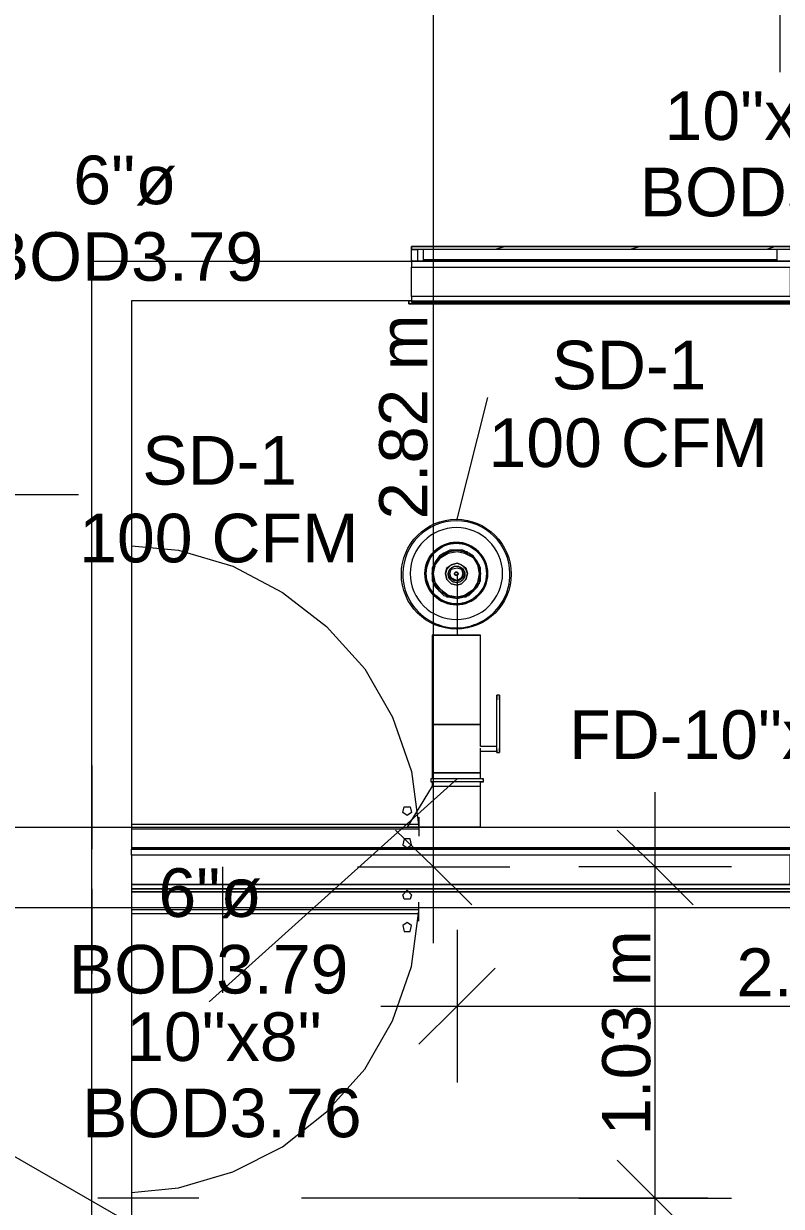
# Model space of a CAD drawing. Header units: metres. Extents: x -2 to 237, y -8 to 52.
# Drawn here: x 51.994 to 54.36, y 41.363 to 45.058 of the extents above; entities that cross this region are included whole.
import ezdxf

# ---------------------------------------------------------------- set-up
doc = ezdxf.new("R2010")
doc.units = ezdxf.units.M
doc.layers.add('HVAC - Ductos', color=5, linetype='Continuous', lineweight=0)
doc.layers.add('PDF_Text', color=7, linetype='Continuous', lineweight=0)
doc.layers.add('PDF_Geometry', color=7, linetype='Continuous', lineweight=0, true_color=0xaaaaaa)
doc.styles.add('PDF Helvetica', font='')
doc.styles.get('PDF Helvetica').set_extended_font_data('Helvetica')

msp = doc.modelspace()

# ---------------------------------------------------------------- linework, layer by layer
at = {"layer": 'HVAC - Ductos', "lineweight": 0}
for points in [[(53.2745, 42.1853), (53.2745, 45.2367), (53.2745, 46.2263)], [(54.3558, 45.2367), (54.3558, 44.9068)], [(53.3478, 43.5094), (53.444, 43.8897)], [(51.6389, 43.5873), (52.1658, 43.5873)], [(53.2745, 43.3628), (53.2745, 43.3674), (53.2791, 43.372), (53.2929, 43.3902), (53.3158, 43.404)], [(53.3158, 43.4086), (53.3204, 43.4086), (53.3478, 43.4132), (53.3707, 43.4086), (53.3753, 43.4086), (53.3799, 43.4086)], [(53.3753, 43.404), (53.3982, 43.3902), (53.412, 43.372), (53.4166, 43.3674), (53.4166, 43.3628), (53.4212, 43.3399), (53.4166, 43.3124), (53.4166, 43.3078), (53.412, 43.3078), (53.3982, 43.2849), (53.3753, 43.2712)], [(53.2791, 43.3124), (53.2699, 43.3399), (53.2791, 43.3628)], [(53.3204, 43.2666), (53.3158, 43.2666), (53.3158, 43.2712), (53.2929, 43.2849), (53.2791, 43.3078), (53.2745, 43.3078), (53.2745, 43.3124)], [(53.3478, 43.3399), (53.3478, 43.3307), (53.3478, 43.317), (53.3478, 43.294), (53.3478, 43.2574), (53.3478, 43.2116), (53.3478, 43.1475)], [(53.3478, 43.3399), (53.3478, 43.3399)], [(53.3707, 43.2712), (53.3478, 43.2666), (53.3204, 43.2712)], [(53.3799, 43.2712), (53.3753, 43.2666), (53.3707, 43.2666)], [(53.2699, 43.1475), (53.2699, 43.1475)], [(53.2699, 43.1475), (53.2699, 42.868), (53.2745, 42.868), (53.2791, 42.868), (53.2929, 42.868), (53.3066, 42.868), (53.325, 42.868), (53.3478, 42.868), (53.3661, 42.868), (53.3845, 42.868), (53.3982, 42.868), (53.412, 42.868), (53.4212, 42.868), (53.412, 42.868), (53.3982, 42.868), (53.3845, 42.868), (53.3661, 42.868), (53.3478, 42.868), (53.325, 42.868), (53.3066, 42.868), (53.2929, 42.868), (53.2791, 42.868), (53.2745, 42.868), (53.2699, 42.868), (53.2699, 42.7168), (53.2745, 42.7168), (53.2791, 42.7168), (53.2929, 42.7168), (53.3066, 42.7168), (53.325, 42.7168), (53.3478, 42.7168), (53.3661, 42.7168), (53.3845, 42.7168), (53.3982, 42.7168), (53.412, 42.7168), (53.4212, 42.7168), (53.4212, 42.7855), (53.4716, 42.7855), (53.4716, 42.7901), (53.4716, 42.7947)], [(53.4212, 43.1475), (53.4212, 43.1475)], [(53.4716, 42.7992), (53.4212, 42.7992), (53.4212, 42.868), (53.4212, 43.1475)], [(53.4716, 42.9596), (53.4716, 42.9596)], [(53.4807, 42.9596), (53.4716, 42.9596)], [(53.4716, 42.7901), (53.4716, 42.7855), (53.4716, 42.7809), (53.4716, 42.7855), (53.4716, 42.7901), (53.4716, 42.7947), (53.4716, 42.9459), (53.4716, 42.9505), (53.4716, 42.955), (53.4716, 42.9596), (53.4716, 42.955), (53.4716, 42.9505), (53.4716, 42.9459)], [(53.4807, 42.9596), (53.4807, 42.9596)], [(53.4807, 42.9459), (53.4807, 42.9505), (53.4807, 42.955), (53.4807, 42.9596), (53.4807, 42.955), (53.4807, 42.9505), (53.4807, 42.9459), (53.4807, 42.7947), (53.4807, 42.7901), (53.4807, 42.7855), (53.4807, 42.7809), (53.4807, 42.7855), (53.4807, 42.7901), (53.4807, 42.7947)], [(53.4212, 42.7992), (53.4212, 42.7992)], [(53.4212, 42.7992), (53.4212, 42.7992)], [(53.4212, 42.7855), (53.4212, 42.7901), (53.4212, 42.7947)], [(53.4212, 42.7855), (53.4212, 42.7855)], [(53.4212, 42.7855), (53.4212, 42.7855)], [(53.4212, 42.7855), (53.4212, 42.7855)], [(53.4716, 42.7855), (53.4716, 42.7855)], [(53.4716, 42.7809), (53.4716, 42.7809)], [(53.4716, 42.7809), (53.4807, 42.7809)], [(53.4807, 42.7809), (53.4807, 42.7809)], [(53.4212, 42.6984), (53.4212, 42.7168), (53.412, 42.7168), (53.3982, 42.7168), (53.3845, 42.7168), (53.3661, 42.7168), (53.3478, 42.7168), (53.325, 42.7168), (53.3066, 42.7168), (53.2929, 42.7168), (53.2791, 42.7168), (53.2745, 42.7168), (53.2699, 42.7168), (53.2699, 42.6984)], [(53.3478, 42.6984), (52.5735, 42.0021)], [(53.4258, 42.6984), (53.4303, 42.6984), (53.4258, 42.6984), (53.4166, 42.6984), (53.4028, 42.6984), (53.3891, 42.6984), (53.3661, 42.6984), (53.3478, 42.6984), (53.325, 42.6984), (53.3066, 42.6984), (53.2883, 42.6984), (53.2745, 42.6984), (53.2653, 42.6984), (53.2653, 42.6893), (53.2699, 42.6893)], [(53.2653, 42.6984), (53.2653, 42.6984)], [(53.2791, 42.6893), (53.2745, 42.6893), (53.2699, 42.6893), (53.2699, 42.6756), (53.2745, 42.6756), (53.2791, 42.6756), (53.2929, 42.6756), (53.3066, 42.6756), (53.325, 42.6756), (53.3478, 42.6756), (53.3661, 42.6756), (53.3845, 42.6756), (53.3982, 42.6756), (53.412, 42.6756), (53.4212, 42.6756), (53.4212, 42.6893), (53.4258, 42.6893), (53.4303, 42.6893), (53.4258, 42.6893), (53.4166, 42.6893), (53.4028, 42.6893), (53.3891, 42.6893), (53.3661, 42.6893), (53.3478, 42.6893), (53.325, 42.6893), (53.3066, 42.6893), (53.2883, 42.6893), (53.2745, 42.6893), (53.2653, 42.6893)], [(53.2929, 42.6893), (53.2883, 42.6893)], [(53.3891, 42.6893), (53.3845, 42.6893), (53.3661, 42.6893), (53.3478, 42.6893), (53.325, 42.6893), (53.3066, 42.6893)], [(53.4028, 42.6893), (53.3982, 42.6893)], [(53.4166, 42.6893), (53.412, 42.6893)], [(53.4212, 42.6893), (53.4212, 42.6893)], [(53.4303, 42.6893), (53.4303, 42.6984)], [(53.2699, 42.6756), (53.1921, 42.5473), (53.2013, 42.5473), (53.215, 42.5473), (53.2425, 42.5473), (53.2699, 42.5473), (53.3478, 42.5473), (53.3753, 42.5473), (53.3982, 42.5473), (53.4166, 42.5473), (53.4212, 42.5473), (53.4212, 42.6756)], [(53.3158, 42.6756), (53.3204, 42.6756)], [(53.3707, 42.6756), (53.3753, 42.6756)], [(53.9664, 41.1498), (53.9664, 42.6572)], [(53.1555, 42.5381), (53.2745, 42.4235), (53.3936, 42.3044)], [(53.4212, 42.5473), (53.4166, 42.5473), (53.3982, 42.5473), (53.3753, 42.5473), (53.3478, 42.5473), (53.2699, 42.5473), (53.2425, 42.5473), (53.215, 42.5473), (53.2013, 42.5473), (53.1921, 42.5473)], [(53.8472, 42.5381), (53.9664, 42.4235), (54.0855, 42.3044)], [(52.6148, 42.4235), (52.6148, 42.0295)], [(53.0363, 42.4235), (53.2745, 42.4235), (53.5128, 42.4235)], [(54.2046, 42.4235), (53.9664, 42.4235), (53.7281, 42.4235)], [(53.3478, 42.2266), (53.3478, 41.9883), (53.3478, 41.75)], [(53.467, 42.1074), (53.3478, 41.9883), (53.2287, 41.8692)], [(52.5735, 42.0021), (52.5735, 42.0021)], [(53.1096, 41.9883), (55.7303, 41.9883), (58.6855, 41.9883)], [(53.8472, 41.5072), (53.9664, 41.3881), (54.0855, 41.269)], [(53.7281, 41.3881), (53.9664, 41.3881), (54.2046, 41.3881)]]:
    msp.add_lwpolyline(points, dxfattribs=at)
for points in [[(53.5128, 43.3399, 0.985981), (53.1783, 43.3399, 1.013803)], [(53.4899, 43.3399, 0.994314), (53.2013, 43.3399, 0.994777)], [(53.444, 43.3399, 0.990086), (53.2471, 43.3399, 0.990761)]]:
    msp.add_lwpolyline(points, format="xyb", close=True, dxfattribs=at)
for points in [[(53.2699, 43.3399), (53.2699, 43.317), (53.2791, 43.2986), (53.2929, 43.2849), (53.3066, 43.2712), (53.325, 43.2666), (53.3478, 43.262), (53.3661, 43.2666), (53.3845, 43.2712), (53.3982, 43.2849), (53.412, 43.2986), (53.4212, 43.317), (53.4212, 43.3399), (53.4212, 43.3582), (53.412, 43.3765), (53.3982, 43.3948), (53.3845, 43.404), (53.3661, 43.4132), (53.3478, 43.4132), (53.325, 43.4132), (53.3066, 43.404), (53.2929, 43.3948), (53.2791, 43.3765), (53.2699, 43.3582), (53.2699, 43.3399), (53.2745, 43.3582), (53.2837, 43.3765), (53.2929, 43.3902), (53.3112, 43.404), (53.325, 43.4086), (53.3478, 43.4132), (53.3661, 43.4086), (53.3845, 43.404), (53.3982, 43.3902), (53.4074, 43.3765), (53.4166, 43.3582), (53.4212, 43.3399), (53.4166, 43.3216), (53.4074, 43.3032), (53.3982, 43.2849), (53.3845, 43.2758), (53.3661, 43.2666), (53.3478, 43.2666), (53.325, 43.2666), (53.3112, 43.2758), (53.2929, 43.2849), (53.2837, 43.3032), (53.2745, 43.3216)], [(53.2745, 43.3399), (53.2791, 43.3674), (53.2975, 43.3902), (53.3204, 43.404), (53.3478, 43.4086), (53.3707, 43.404), (53.3982, 43.3902), (53.412, 43.3674), (53.4166, 43.3399), (53.412, 43.3124), (53.3982, 43.2895), (53.3707, 43.2712), (53.3478, 43.2666), (53.3204, 43.2712), (53.2975, 43.2895), (53.2791, 43.3124)], [(53.3799, 43.3399), (53.3753, 43.3536), (53.3616, 43.3674), (53.3478, 43.372), (53.3295, 43.3674), (53.3158, 43.3536), (53.3112, 43.3399), (53.3158, 43.3582), (53.3295, 43.3674), (53.3478, 43.372), (53.3616, 43.3674), (53.3753, 43.3582)], [(53.3204, 43.3399), (53.325, 43.3536), (53.3387, 43.3628), (53.3524, 43.3628), (53.3661, 43.3536), (53.3707, 43.3399), (53.3661, 43.3262), (53.3524, 43.317), (53.3387, 43.317), (53.325, 43.3262)], [(53.325, 43.3399), (53.3295, 43.3536), (53.3478, 43.3582), (53.3616, 43.3536), (53.3661, 43.3399), (53.3616, 43.3262), (53.3478, 43.317), (53.3295, 43.3262)], [(53.3524, 43.3399), (53.3478, 43.3445), (53.3433, 43.3445), (53.3387, 43.3399), (53.3433, 43.3445), (53.3478, 43.3445)], [(53.3112, 43.3399), (53.3158, 43.3216), (53.3295, 43.3078), (53.3478, 43.3032), (53.3616, 43.3078), (53.3753, 43.3216), (53.3799, 43.3399), (53.3753, 43.3216), (53.3616, 43.3078), (53.3478, 43.3032), (53.3295, 43.3078), (53.3158, 43.3216)], [(53.3387, 43.3399), (53.3433, 43.3353), (53.3478, 43.3353), (53.3524, 43.3399), (53.3478, 43.3353), (53.3433, 43.3353)], [(53.4212, 43.1475), (53.4166, 43.1475), (53.3982, 43.1475), (53.3753, 43.1475), (53.3478, 43.1475), (53.3158, 43.1475), (53.2929, 43.1475), (53.2745, 43.1475), (53.2699, 43.1475), (53.2745, 43.1475), (53.2929, 43.1475), (53.3158, 43.1475), (53.3478, 43.1475), (53.3753, 43.1475), (53.3982, 43.1475), (53.4166, 43.1475)], [(53.2699, 43.1475), (53.2745, 43.1475), (53.2929, 43.1475), (53.3158, 43.1475), (53.3478, 43.1475), (53.3753, 43.1475), (53.3982, 43.1475), (53.4166, 43.1475), (53.4212, 43.1475), (53.4166, 43.1475), (53.3982, 43.1475), (53.3753, 43.1475), (53.3478, 43.1475), (53.3158, 43.1475), (53.2929, 43.1475), (53.2745, 43.1475)], [(53.2699, 43.1475), (53.2745, 43.1475), (53.2791, 43.1475), (53.2929, 43.1475), (53.3066, 43.1475), (53.325, 43.1475), (53.3478, 43.1475), (53.3661, 43.1475), (53.3845, 43.1475), (53.3982, 43.1475), (53.412, 43.1475), (53.4212, 43.1475), (53.412, 43.1475), (53.3982, 43.1475), (53.3845, 43.1475), (53.3661, 43.1475), (53.3478, 43.1475), (53.325, 43.1475), (53.3066, 43.1475), (53.2929, 43.1475), (53.2791, 43.1475), (53.2745, 43.1475)], [(54.4062, 42.2952), (51.1853, 42.2952), (51.1853, 42.5473), (54.4062, 42.5473)], [(51.6343, 41.7088), (53.9389, 40.3801), (53.2516, 39.1889), (50.9471, 40.5222)]]:
    msp.add_lwpolyline(points, close=True, dxfattribs=at)
for centre, radius in [((53.3452, 43.3379), 0.1715), ((53.3436, 43.3399), 0.0965), ((53.3445, 43.3399), 0.0949), ((53.3466, 43.3399), 0.0949), ((53.3461, 43.3372), 0.0259)]:
    msp.add_circle(centre, radius, dxfattribs=at)
at = {"layer": 'PDF_Geometry', "lineweight": 0}
for points in [[(52.207, 40.6413), (52.207, 44.3158), (52.3308, 44.3158), (53.2058, 44.3158), (53.2058, 44.3524), (53.2241, 44.3524), (53.2241, 44.3158)], [(54.3879, 44.3616), (54.3879, 44.3524), (53.2058, 44.3524), (53.2058, 44.3616), (54.3879, 44.3616), (53.2058, 44.3616), (53.2058, 44.3524)], [(54.3649, 44.3524), (54.3467, 44.3524), (54.3467, 44.3158), (53.2425, 44.3158), (53.2425, 44.3524), (53.2241, 44.3524), (53.2241, 44.3158), (53.2058, 44.3158), (53.2058, 44.2974), (54.3879, 44.2974), (54.3879, 44.2058), (53.2058, 44.2058), (53.2058, 44.1921), (54.3879, 44.1921)], [(54.3467, 44.3524), (53.2425, 44.3524)], [(53.499, 44.3616), (53.467, 44.3524)], [(53.9205, 44.3616), (53.8885, 44.3524)], [(54.3421, 44.3616), (54.3145, 44.3524)], [(54.3879, 44.3158), (53.2058, 44.3158), (53.2058, 44.3204), (53.2058, 44.3158), (54.3879, 44.3158)], [(53.2058, 44.3158), (53.2058, 44.3158)], [(54.3879, 44.3158), (53.2058, 44.3158), (54.3879, 44.3158)], [(54.3467, 44.3158), (53.2425, 44.3158)], [(54.3879, 44.2058), (53.2058, 44.2058), (53.2058, 44.2974), (54.3879, 44.2974)], [(54.3879, 44.1875), (53.2058, 44.1875), (54.3879, 44.1875), (53.2058, 44.1875), (53.2058, 44.1921), (52.3308, 44.1921), (52.3308, 42.4785), (54.3879, 42.4785)], [(54.3879, 44.1875), (53.2058, 44.1875), (53.2058, 44.1921), (54.3879, 44.1921)], [(53.2058, 44.1921), (53.2058, 44.1921)], [(52.3308, 43.4269), (52.4773, 43.4132), (52.6469, 43.3628), (52.8026, 43.2803), (52.9401, 43.175), (53.0592, 43.0421), (53.1463, 42.8909), (53.2058, 42.7214), (53.2287, 42.5473)], [(52.207, 42.3548), (52.207, 42.3686), (52.207, 42.4602), (52.207, 42.4785), (52.207, 42.7397), (52.207, 42.4785)], [(53.2287, 42.5793), (53.2287, 42.5198)], [(53.2287, 42.5564), (52.3308, 42.5564)], [(52.3308, 42.5427), (53.2287, 42.5427)], [(54.3879, 42.4602), (52.3308, 42.4602), (52.3308, 42.4785), (54.3879, 42.4785)], [(52.3308, 42.4785), (52.3308, 42.4785)], [(54.3879, 42.4785), (52.3308, 42.4785), (54.3879, 42.4785)], [(52.207, 42.0891), (52.207, 42.3548), (52.207, 42.0891)], [(54.3879, 42.3686), (52.3308, 42.3686), (52.3308, 42.3548), (52.3308, 40.6413)], [(54.3879, 42.3548), (52.3308, 42.3548), (54.3879, 42.3548)], [(52.3308, 42.3548), (54.3879, 42.3548), (52.3308, 42.3548)], [(53.2287, 42.254), (53.2287, 42.3136)], [(52.3308, 42.2907), (53.2287, 42.2907)], [(52.3308, 41.4065), (52.4773, 41.4202), (52.6469, 41.4705), (52.8026, 41.5485), (52.9401, 41.6584), (53.0592, 41.7913), (53.1463, 41.9425), (53.2058, 42.112), (53.2287, 42.2861)], [(53.2287, 42.277), (52.3308, 42.277)], [(52.5414, 41.3881), (52.2254, 41.3881)], [(54.1313, 41.3881), (52.8622, 41.3881)]]:
    msp.add_lwpolyline(points, dxfattribs=at)
for points in [[(54.3467, 44.3204), (53.2425, 44.3204)], [(53.1967, 44.1829), (53.1967, 44.1921), (53.1967, 44.1829), (54.3879, 44.1829)], [(53.1921, 42.5839), (53.1783, 42.5931), (53.1829, 42.6114), (53.2013, 42.6114), (53.2058, 42.5931)], [(53.1921, 42.4831), (53.2058, 42.4923), (53.2013, 42.5106), (53.1829, 42.5106), (53.1783, 42.4923)], [(52.3308, 42.4831), (54.3879, 42.4831)], [(54.3879, 42.4785), (52.3308, 42.4785)], [(54.3879, 42.3686), (54.3879, 42.4602), (52.3308, 42.4602), (52.3308, 42.3686)], [(52.3308, 42.3548), (54.3879, 42.3548)], [(53.1921, 42.3503), (53.2058, 42.3365), (53.2013, 42.3228), (53.1829, 42.3228), (53.1783, 42.3365)], [(52.3308, 42.3457), (54.3879, 42.3457)], [(53.1921, 42.2494), (53.1783, 42.2403), (53.1829, 42.222), (53.2013, 42.222), (53.2058, 42.2403)]]:
    msp.add_lwpolyline(points, close=True, dxfattribs=at)

# ---------------------------------------------------------------- texts
at = {"layer": 'PDF_Text', "lineweight": 0, "attachment_point": 4, "style": 'PDF Helvetica'}
for s, insert, char_height in [('10"x10"', (53.9957, 44.7693), 0.1519), ('6"ø', (52.1492, 44.5677), 0.1519), ('BOD3.73', (53.9178, 44.531), 0.1519), ('BOD3.79', (51.8698, 44.3294), 0.1519), ('SD-1', (53.6429, 43.9904), 0.1519), ('100 CFM', (53.4459, 43.7476), 0.1519), ('SD-1', (52.3646, 43.6926), 0.1519), ('100 CFM', (52.1676, 43.4497), 0.1519), ('FD-10"x8"-10"x8"', (53.6979, 42.8358), 0.151896), ('6"ø', (52.415, 42.341), 0.1519), ('BOD3.79', (52.1355, 42.1027), 0.1519), ('2.38 m', (54.2202, 42.0929), 0.15002), ('10"x8"', (52.3142, 41.8919), 0.1519), ('BOD3.76', (52.1767, 41.6537), 0.1519)]:
    msp.add_mtext(s, dxfattribs=dict(at, insert=insert, char_height=char_height))
at = {"layer": 'PDF_Text', "lineweight": 0, "char_height": 0.15002, "attachment_point": 4, "rotation": 90, "style": 'PDF Helvetica'}
for s, insert in [('2.82 m', (53.1804, 43.5089)), ('1.03 m', (53.8769, 41.5846))]:
    msp.add_mtext(s, dxfattribs=dict(at, insert=insert))

doc.saveas('drawing.dxf')
